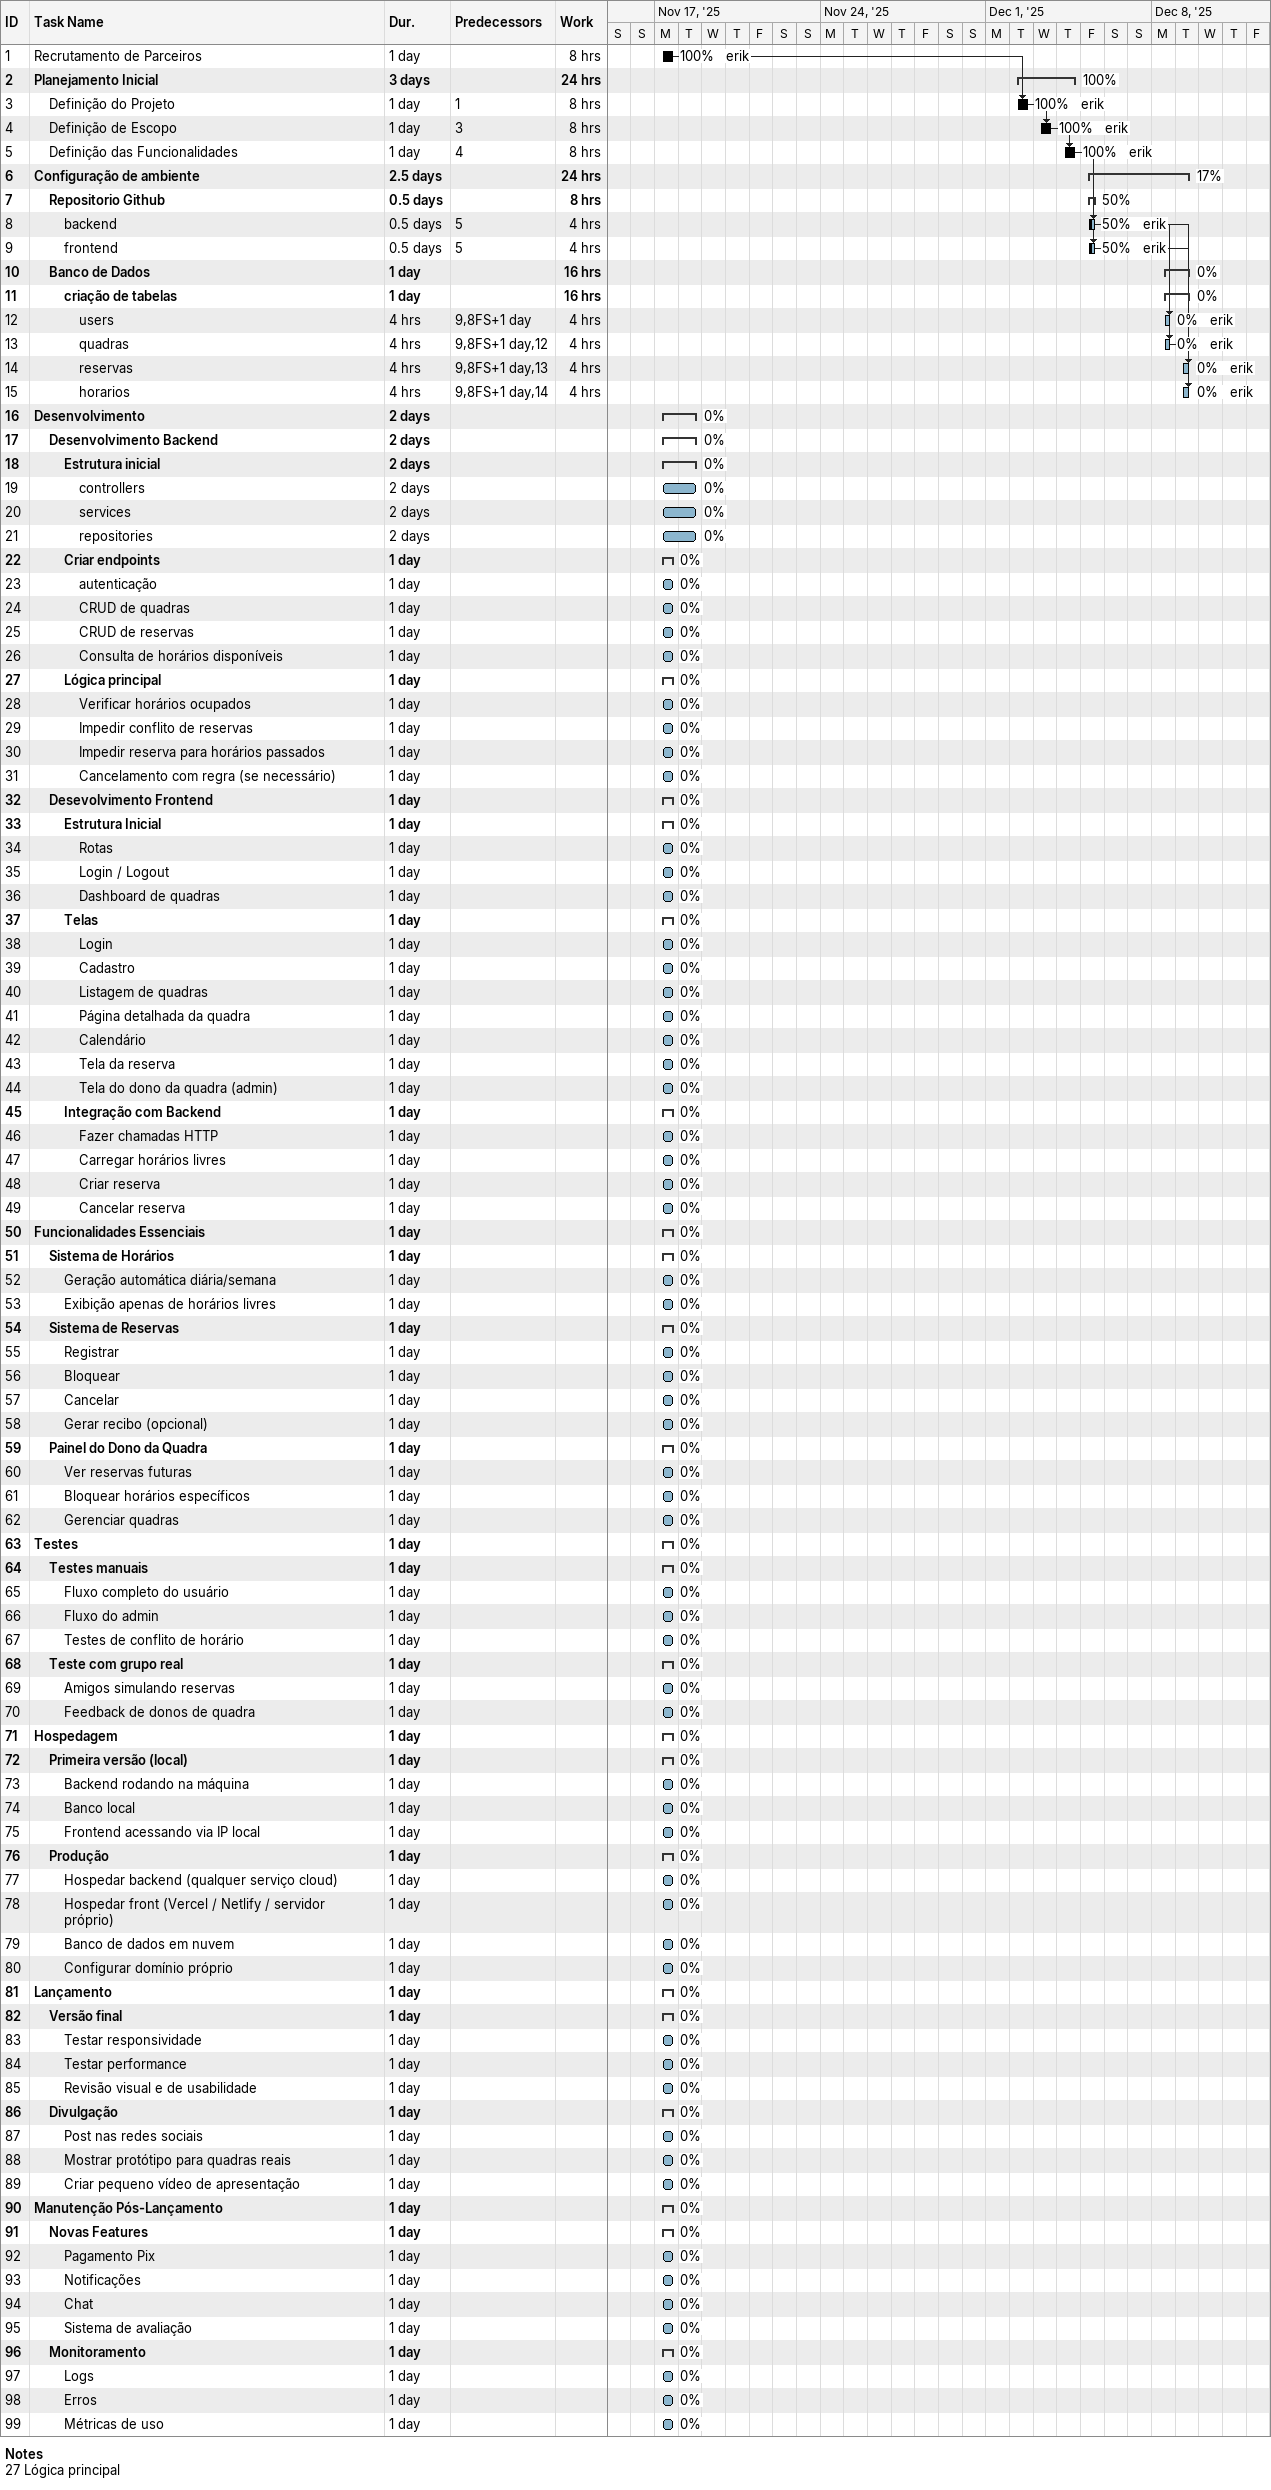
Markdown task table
| ID | Level | Task | Duration | Start | Finish | Predecessors | Resources | % complete | Work (h) |
|---|---|---|---|---|---|---|---|---|---|
| 1 | 1 | Recrutamento de Parceiros | 1d | 2025-11-17 | 2025-11-17 |  | erik | 100 | 8 |
| 2 | 1 | **Planejamento Inicial** | 3d | 2025-12-02 | 2025-12-04 |  |  | 100 | 24 |
| 3 | 2 | Definição do Projeto | 1d | 2025-12-02 | 2025-12-02 | 1 | erik | 100 | 8 |
| 4 | 2 | Definição de Escopo | 1d | 2025-12-03 | 2025-12-03 | 3 | erik | 100 | 8 |
| 5 | 2 | Definição das Funcionalidades | 1d | 2025-12-04 | 2025-12-04 | 4 | erik | 100 | 8 |
| 6 | 1 | **Configuração de ambiente** | 2.5d | 2025-12-05 | 2025-12-09 |  |  | 17 | 24 |
| 7 | 2 | **Repositorio Github** | 0.5d | 2025-12-05 | 2025-12-05 |  |  | 50 | 8 |
| 8 | 3 | backend | 0.5d | 2025-12-05 | 2025-12-05 | 5 | erik | 50 | 4 |
| 9 | 3 | frontend | 0.5d | 2025-12-05 | 2025-12-05 | 5 | erik | 50 | 4 |
| 10 | 2 | **Banco de Dados** | 1d | 2025-12-08 | 2025-12-09 |  |  | 0 | 16 |
| 11 | 3 | **criação de tabelas** | 1d | 2025-12-08 | 2025-12-09 |  |  | 0 | 16 |
| 12 | 4 | users | 4h | 2025-12-08 | 2025-12-08 | 9, 8FS+1d | erik | 0 | 4 |
| 13 | 4 | quadras | 4h | 2025-12-08 | 2025-12-08 | 9, 8FS+1d, 12 | erik | 0 | 4 |
| 14 | 4 | reservas | 4h | 2025-12-09 | 2025-12-09 | 9, 8FS+1d, 13 | erik | 0 | 4 |
| 15 | 4 | horarios | 4h | 2025-12-09 | 2025-12-09 | 9, 8FS+1d, 14 | erik | 0 | 4 |
| 16 | 1 | **Desenvolvimento** | 2d | 2025-11-17 | 2025-11-18 |  |  | 0 |  |
| 17 | 2 | **Desenvolvimento Backend** | 2d | 2025-11-17 | 2025-11-18 |  |  | 0 |  |
| 18 | 3 | **Estrutura inicial** | 2d | 2025-11-17 | 2025-11-18 |  |  | 0 |  |
| 19 | 4 | controllers | 2d | 2025-11-17 | 2025-11-18 |  |  | 0 |  |
| 20 | 4 | services | 2d | 2025-11-17 | 2025-11-18 |  |  | 0 |  |
| 21 | 4 | repositories | 2d | 2025-11-17 | 2025-11-18 |  |  | 0 |  |
| 22 | 3 | **Criar endpoints** | 1d | 2025-11-17 | 2025-11-17 |  |  | 0 |  |
| 23 | 4 | autenticação | 1d | 2025-11-17 | 2025-11-17 |  |  | 0 |  |
| 24 | 4 | CRUD de quadras | 1d | 2025-11-17 | 2025-11-17 |  |  | 0 |  |
| 25 | 4 | CRUD de reservas | 1d | 2025-11-17 | 2025-11-17 |  |  | 0 |  |
| 26 | 4 | Consulta de horários disponíveis | 1d | 2025-11-17 | 2025-11-17 |  |  | 0 |  |
| 27 | 3 | **Lógica principal** | 1d | 2025-11-17 | 2025-11-17 |  |  | 0 |  |
| 28 | 4 | Verificar horários ocupados | 1d | 2025-11-17 | 2025-11-17 |  |  | 0 |  |
| 29 | 4 | Impedir conflito de reservas | 1d | 2025-11-17 | 2025-11-17 |  |  | 0 |  |
| 30 | 4 | Impedir reserva para horários passados | 1d | 2025-11-17 | 2025-11-17 |  |  | 0 |  |
| 31 | 4 | Cancelamento com regra (se necessário) | 1d | 2025-11-17 | 2025-11-17 |  |  | 0 |  |
| 32 | 2 | **Desevolvimento Frontend** | 1d | 2025-11-17 | 2025-11-17 |  |  | 0 |  |
| 33 | 3 | **Estrutura Inicial** | 1d | 2025-11-17 | 2025-11-17 |  |  | 0 |  |
| 34 | 4 | Rotas | 1d | 2025-11-17 | 2025-11-17 |  |  | 0 |  |
| 35 | 4 | Login / Logout | 1d | 2025-11-17 | 2025-11-17 |  |  | 0 |  |
| 36 | 4 | Dashboard de quadras | 1d | 2025-11-17 | 2025-11-17 |  |  | 0 |  |
| 37 | 3 | **Telas** | 1d | 2025-11-17 | 2025-11-17 |  |  | 0 |  |
| 38 | 4 | Login | 1d | 2025-11-17 | 2025-11-17 |  |  | 0 |  |
| 39 | 4 | Cadastro | 1d | 2025-11-17 | 2025-11-17 |  |  | 0 |  |
| 40 | 4 | Listagem de quadras | 1d | 2025-11-17 | 2025-11-17 |  |  | 0 |  |
| 41 | 4 | Página detalhada da quadra | 1d | 2025-11-17 | 2025-11-17 |  |  | 0 |  |
| 42 | 4 | Calendário | 1d | 2025-11-17 | 2025-11-17 |  |  | 0 |  |
| 43 | 4 | Tela da reserva | 1d | 2025-11-17 | 2025-11-17 |  |  | 0 |  |
| 44 | 4 | Tela do dono da quadra (admin) | 1d | 2025-11-17 | 2025-11-17 |  |  | 0 |  |
| 45 | 3 | **Integração com Backend** | 1d | 2025-11-17 | 2025-11-17 |  |  | 0 |  |
| 46 | 4 | Fazer chamadas HTTP | 1d | 2025-11-17 | 2025-11-17 |  |  | 0 |  |
| 47 | 4 | Carregar horários livres | 1d | 2025-11-17 | 2025-11-17 |  |  | 0 |  |
| 48 | 4 | Criar reserva | 1d | 2025-11-17 | 2025-11-17 |  |  | 0 |  |
| 49 | 4 | Cancelar reserva | 1d | 2025-11-17 | 2025-11-17 |  |  | 0 |  |
| 50 | 1 | **Funcionalidades Essenciais** | 1d | 2025-11-17 | 2025-11-17 |  |  | 0 |  |
| 51 | 2 | **Sistema de Horários** | 1d | 2025-11-17 | 2025-11-17 |  |  | 0 |  |
| 52 | 3 | Geração automática diária/semana | 1d | 2025-11-17 | 2025-11-17 |  |  | 0 |  |
| 53 | 3 | Exibição apenas de horários livres | 1d | 2025-11-17 | 2025-11-17 |  |  | 0 |  |
| 54 | 2 | **Sistema de Reservas** | 1d | 2025-11-17 | 2025-11-17 |  |  | 0 |  |
| 55 | 3 | Registrar | 1d | 2025-11-17 | 2025-11-17 |  |  | 0 |  |
| 56 | 3 | Bloquear | 1d | 2025-11-17 | 2025-11-17 |  |  | 0 |  |
| 57 | 3 | Cancelar | 1d | 2025-11-17 | 2025-11-17 |  |  | 0 |  |
| 58 | 3 | Gerar recibo (opcional) | 1d | 2025-11-17 | 2025-11-17 |  |  | 0 |  |
| 59 | 2 | **Painel do Dono da Quadra** | 1d | 2025-11-17 | 2025-11-17 |  |  | 0 |  |
| 60 | 3 | Ver reservas futuras | 1d | 2025-11-17 | 2025-11-17 |  |  | 0 |  |
| 61 | 3 | Bloquear horários específicos | 1d | 2025-11-17 | 2025-11-17 |  |  | 0 |  |
| 62 | 3 | Gerenciar quadras | 1d | 2025-11-17 | 2025-11-17 |  |  | 0 |  |
| 63 | 1 | **Testes** | 1d | 2025-11-17 | 2025-11-17 |  |  | 0 |  |
| 64 | 2 | **Testes manuais** | 1d | 2025-11-17 | 2025-11-17 |  |  | 0 |  |
| 65 | 3 | Fluxo completo do usuário | 1d | 2025-11-17 | 2025-11-17 |  |  | 0 |  |
| 66 | 3 | Fluxo do admin | 1d | 2025-11-17 | 2025-11-17 |  |  | 0 |  |
| 67 | 3 | Testes de conflito de horário | 1d | 2025-11-17 | 2025-11-17 |  |  | 0 |  |
| 68 | 2 | **Teste com grupo real** | 1d | 2025-11-17 | 2025-11-17 |  |  | 0 |  |
| 69 | 3 | Amigos simulando reservas | 1d | 2025-11-17 | 2025-11-17 |  |  | 0 |  |
| 70 | 3 | Feedback de donos de quadra | 1d | 2025-11-17 | 2025-11-17 |  |  | 0 |  |
| 71 | 1 | **Hospedagem** | 1d | 2025-11-17 | 2025-11-17 |  |  | 0 |  |
| 72 | 2 | **Primeira versão (local)** | 1d | 2025-11-17 | 2025-11-17 |  |  | 0 |  |
| 73 | 3 | Backend rodando na máquina | 1d | 2025-11-17 | 2025-11-17 |  |  | 0 |  |
| 74 | 3 | Banco local | 1d | 2025-11-17 | 2025-11-17 |  |  | 0 |  |
| 75 | 3 | Frontend acessando via IP local | 1d | 2025-11-17 | 2025-11-17 |  |  | 0 |  |
| 76 | 2 | **Produção** | 1d | 2025-11-17 | 2025-11-17 |  |  | 0 |  |
| 77 | 3 | Hospedar backend (qualquer serviço cloud) | 1d | 2025-11-17 | 2025-11-17 |  |  | 0 |  |
| 78 | 3 | Hospedar front (Vercel / Netlify / servidor próprio) | 1d | 2025-11-17 | 2025-11-17 |  |  | 0 |  |
| 79 | 3 | Banco de dados em nuvem | 1d | 2025-11-17 | 2025-11-17 |  |  | 0 |  |
| 80 | 3 | Configurar domínio próprio | 1d | 2025-11-17 | 2025-11-17 |  |  | 0 |  |
| 81 | 1 | **Lançamento** | 1d | 2025-11-17 | 2025-11-17 |  |  | 0 |  |
| 82 | 2 | **Versão final** | 1d | 2025-11-17 | 2025-11-17 |  |  | 0 |  |
| 83 | 3 | Testar responsividade | 1d | 2025-11-17 | 2025-11-17 |  |  | 0 |  |
| 84 | 3 | Testar performance | 1d | 2025-11-17 | 2025-11-17 |  |  | 0 |  |
| 85 | 3 | Revisão visual e de usabilidade | 1d | 2025-11-17 | 2025-11-17 |  |  | 0 |  |
| 86 | 2 | **Divulgação** | 1d | 2025-11-17 | 2025-11-17 |  |  | 0 |  |
| 87 | 3 | Post nas redes sociais | 1d | 2025-11-17 | 2025-11-17 |  |  | 0 |  |
| 88 | 3 | Mostrar protótipo para quadras reais | 1d | 2025-11-17 | 2025-11-17 |  |  | 0 |  |
| 89 | 3 | Criar pequeno vídeo de apresentação | 1d | 2025-11-17 | 2025-11-17 |  |  | 0 |  |
| 90 | 1 | **Manutenção Pós-Lançamento** | 1d | 2025-11-17 | 2025-11-17 |  |  | 0 |  |
| 91 | 2 | **Novas Features** | 1d | 2025-11-17 | 2025-11-17 |  |  | 0 |  |
| 92 | 3 | Pagamento Pix | 1d | 2025-11-17 | 2025-11-17 |  |  | 0 |  |
| 93 | 3 | Notificações | 1d | 2025-11-17 | 2025-11-17 |  |  | 0 |  |
| 94 | 3 | Chat | 1d | 2025-11-17 | 2025-11-17 |  |  | 0 |  |
| 95 | 3 | Sistema de avaliação | 1d | 2025-11-17 | 2025-11-17 |  |  | 0 |  |
| 96 | 2 | **Monitoramento** | 1d | 2025-11-17 | 2025-11-17 |  |  | 0 |  |
| 97 | 3 | Logs | 1d | 2025-11-17 | 2025-11-17 |  |  | 0 |  |
| 98 | 3 | Erros | 1d | 2025-11-17 | 2025-11-17 |  |  | 0 |  |
| 99 | 3 | Métricas de uso | 1d | 2025-11-17 | 2025-11-17 |  |  | 0 |  |

Notes
- 27: Lógica principal
